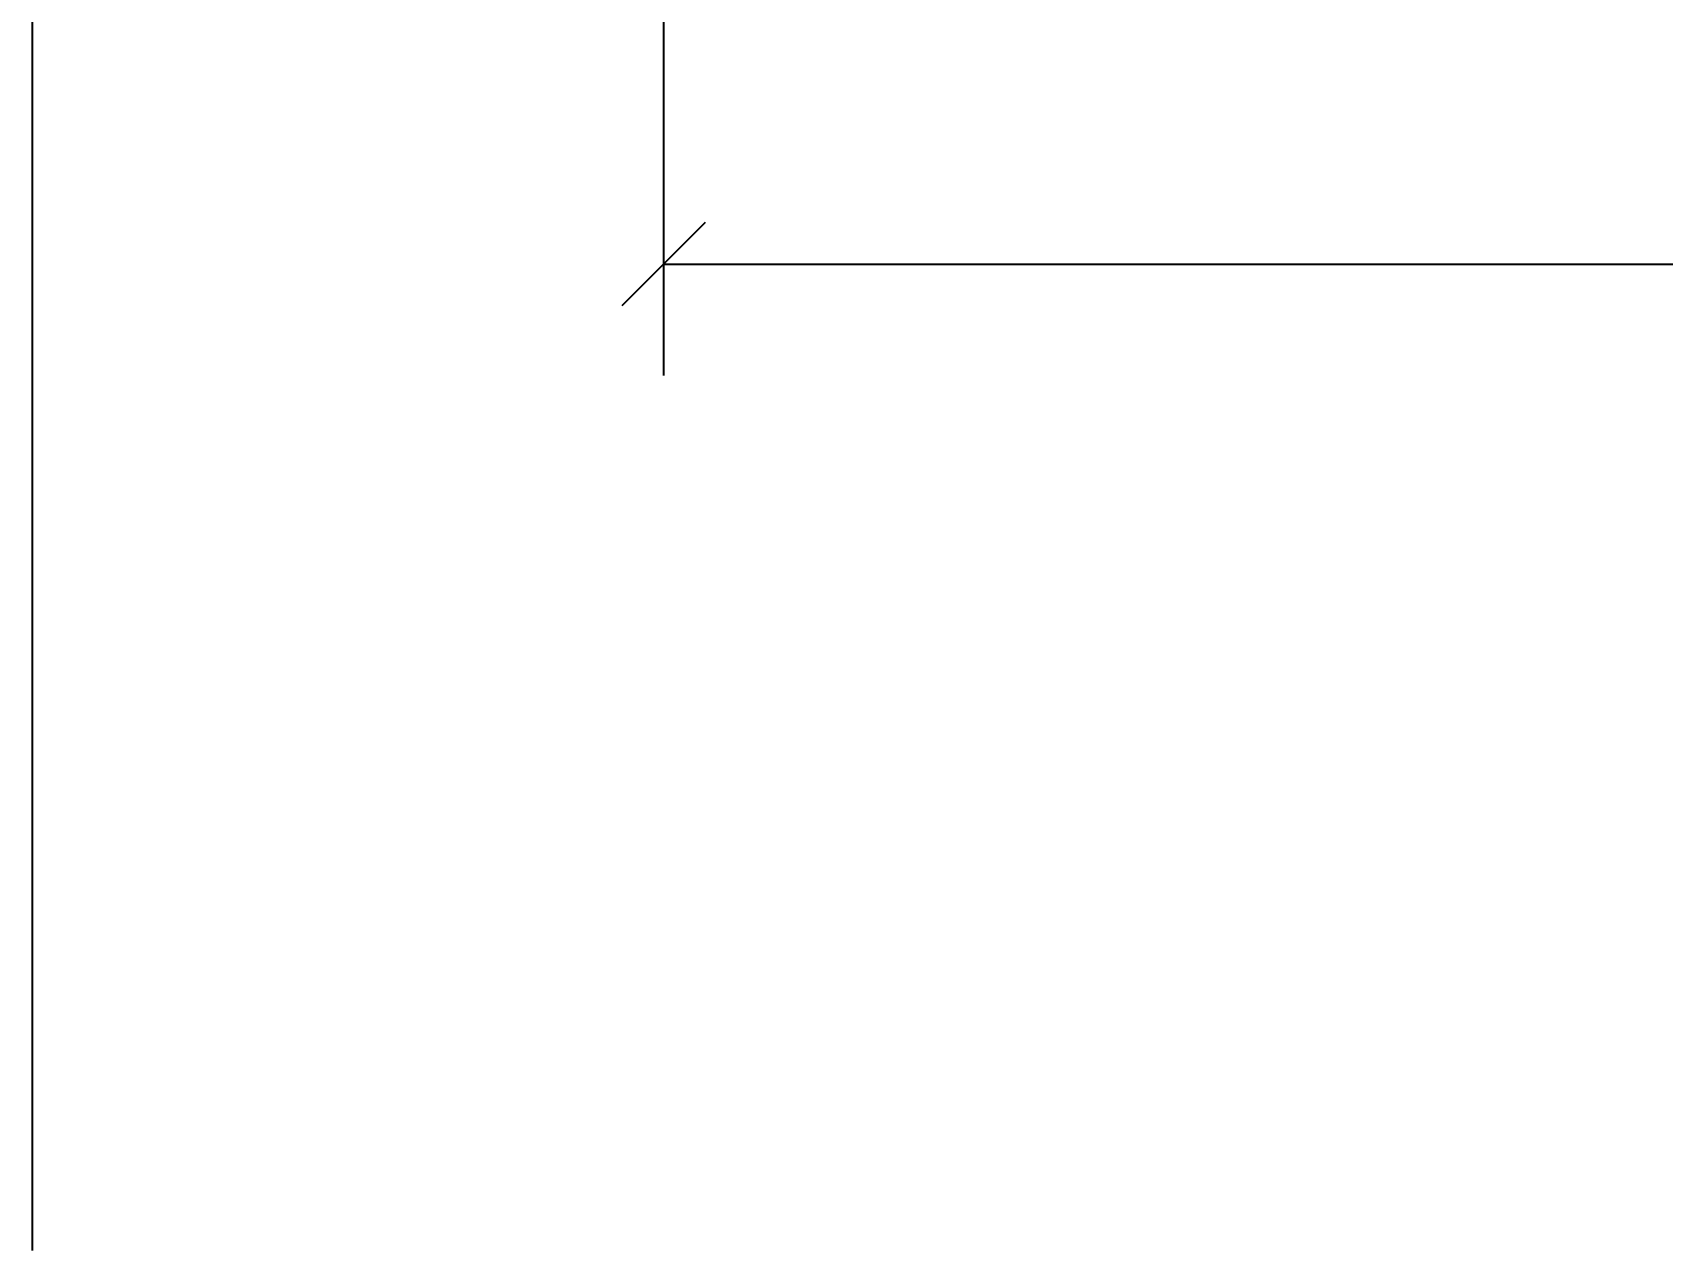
# Model space of a CAD drawing. Header units: inches. Extents: x 129892 to 140765, y 18172 to 24435.
# Drawn here: x 137729.6 to 138022.8, y 22872.6 to 23091.7 of the extents above; entities that cross this region are included whole.
import ezdxf

# ---------------------------------------------------------------- set-up
doc = ezdxf.new("R2010")
doc.units = ezdxf.units.IN
doc.header["$MEASUREMENT"] = 0
doc.header["$PDMODE"] = 66
doc.styles.add('EXCELSIOR', font='dim.shx', dxfattribs={"height": 45})
doc.dimstyles.new('EXCELSIOR', dxfattribs={"dimtxt": 50, "dimasz": 15, "dimexe": 20, "dimexo": 20, "dimgap": 10, "dimtad": 1, "dimdec": 0, "dimtxsty": 'EXCELSIOR', "dimblk": 'OBLIQUE', "dimcen": 2.5, "dimclrd": 1, "dimclre": 1, "dimclrt": 1, "dimadec": 0, "dimazin": 0, "dimtfac": 1, "dimtdec": 0, "dimtofl": 0, "dimtmove": 0, "dimatfit": 3, "dimfxl": 0, "dimlwd": 25, "dimarcsym": 0})

# ---------------------------------------------------------------- blocks, each defined once
blk = doc.blocks.new('_OBLIQUE')
at = {"color": 0, "linetype": 'ByBlock'}
blk.add_line((-0.5, -0.5), (0.5, 0.5), dxfattribs=at)
blk = doc.blocks.new('*D194')
at = {"color": 1, "lineweight": -2}
for p, q in [((137843.06, 23191.99), (137843.06, 23030.04)), ((138443.06, 23191.99), (138443.06, 23030.04))]:
    blk.add_line(p, q, dxfattribs=at)
at = {"color": 1, "lineweight": 25}
blk.add_line((137843.06, 23050.04), (138443.06, 23050.04), dxfattribs=at)
at = {"layer": 'Defpoints', "color": 0}
for p in [(137843.06, 23211.99), (138443.06, 23211.99), (138443.06, 23050.04)]:
    blk.add_point(p, dxfattribs=at)
at = {"color": 1, "lineweight": 25, "xscale": 15, "yscale": 15, "zscale": 15, "rotation": 180}
blk.add_blockref('_OBLIQUE', (137843.06, 23050.04), dxfattribs=at)
at = {"color": 1, "lineweight": 25, "xscale": 15, "yscale": 15, "zscale": 15}
blk.add_blockref('_OBLIQUE', (138443.06, 23050.04), dxfattribs=at)
at = {"color": 1, "insert": (138143.06, 23082.54), "char_height": 45, "attachment_point": 5, "style": 'EXCELSIOR'}
blk.add_mtext('600', dxfattribs=at)

msp = doc.modelspace()

# ---------------------------------------------------------------- linework, layer by layer
msp.add_lwpolyline([(137729.56, 22872.62), (137729.56, 24024.99), (139329.56, 24024.99), (139329.56, 22872.62)])

# ---------------------------------------------------------------- dimensions: what is measured, and where the dimension line sits
dim = msp.add_linear_dim(base=(138443.06, 23050.04), p1=(137843.06, 23211.99), p2=(138443.06, 23211.99), dimstyle='EXCELSIOR')
dim.commit()
dim.dimension.update_dxf_attribs({"geometry": '*D194', "text_midpoint": (138143.06, 23082.54)})

doc.saveas('drawing.dxf')
